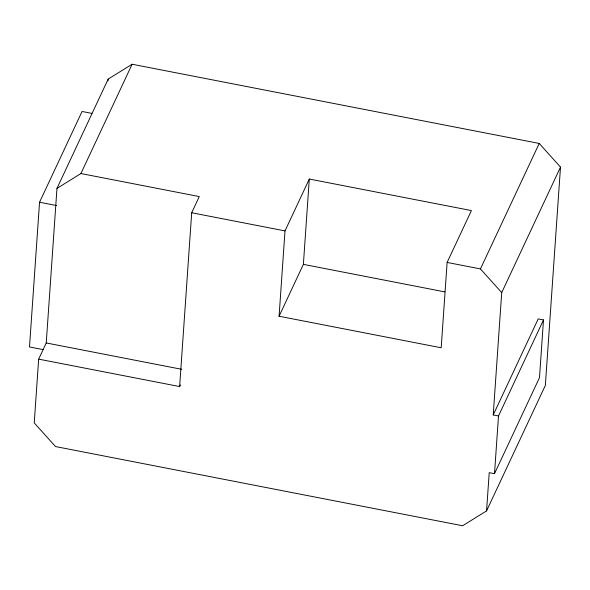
<?xml version="1.0" encoding="UTF-8"?>
<svg xmlns="http://www.w3.org/2000/svg" width="590" height="590" viewBox="0 0 590 590"><rect width="100%" height="100%" fill="white"/><g stroke="black" fill="none" stroke-linecap="round" stroke-linejoin="round"><path stroke-width="0.89" d="M91.937 113.398L82.062 111.473L39.545 202.245L29.5 346.964L42.959 349.582M38.66 359.14L34.235 422.897L55.512 446.556L462.612 525.756L486.566 510.896L545.352 385.41L560.5 167.103L539.223 143.444L132.116 64.244L108.162 79.104L56.965 188.402L46.241 342.952L38.66 359.14L179.633 386.561L180.393 384.946M108.036 80.941L108.162 79.104M179.633 386.561L191.698 212.754L199.28 196.566L80.919 173.541L56.965 188.402M279.085 316.24L285.007 230.904L309.3 179.036L471.417 210.578L447.117 262.439L441.195 347.776L279.085 316.24L303.378 264.372L309.3 179.036M486.566 510.896L489.221 472.664L494.501 473.689L539.489 377.652L543.493 319.928L538.213 318.902L493.225 414.94L498.506 415.965L543.493 319.928M493.225 414.94L501.721 292.588L560.5 167.103M494.501 473.689L498.506 415.965M80.919 173.541L132.116 64.244M501.721 292.588L480.437 268.922L539.223 143.444M191.698 212.754L285.007 230.904M447.117 262.439L480.437 268.922M39.545 202.245L56.596 205.556M303.378 264.372L444.779 291.88M46.241 342.952L181.794 369.325"/></g></svg>
